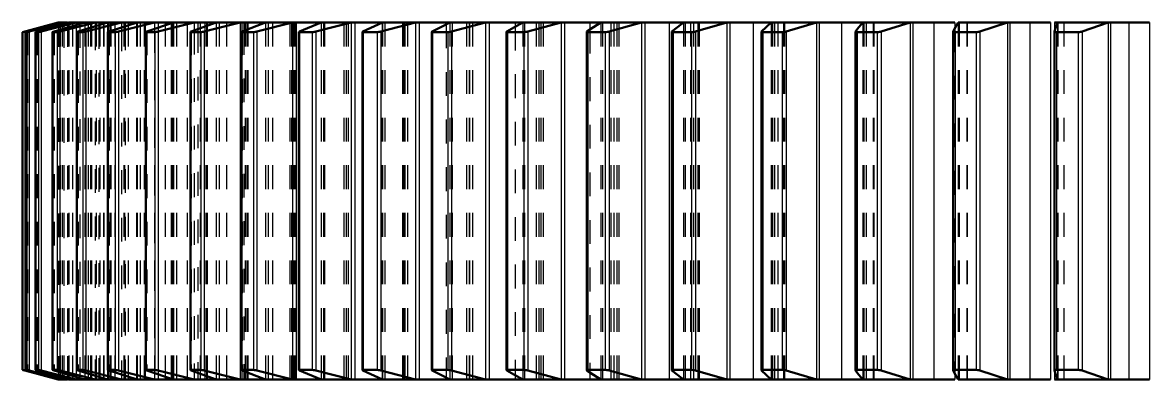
# Model space of a CAD drawing. Header units: millimetres. Extents: x -1 to 474, y -1 to 306.
# Drawn here: x 60.9 to 108.28, y 0 to 15 of the extents above; entities that cross this region are included whole.
import ezdxf

# ---------------------------------------------------------------- set-up
doc = ezdxf.new("R2010")
doc.units = ezdxf.units.MM
doc.linetypes.add('Dashed', pattern=[2, 1, -1])
for name, color, linetype, lineweight in [('AM_4', 3, 'Continuous', 25), ('hidden', 3, 'Dashed', 25), ('vis', 1, 'Continuous', 50)]:
    doc.layers.add(name, color=color, linetype=linetype, lineweight=lineweight)

# ---------------------------------------------------------------- blocks, each defined once
blk = doc.blocks.new('1_GEAHB1_5_100_15_A_40_b_0_in_GEAHB1_5_100_15_A_40_900')
at = {"layer": 'AM_4'}
for p, q in [((62.409, 15), (62.409, 14.98)), ((62.631, 15), (62.631, 14.938)), ((62.784, 15), (62.784, 14.981)), ((63.148, 15), (63.148, 14.893)), ((63.303, 15), (63.303, 14.938)), ((63.958, 15), (63.958, 14.844)), ((64.114, 15), (64.114, 14.891)), ((65.058, 15), (65.058, 14.791)), ((65.214, 15), (65.214, 14.841)), ((66.444, 15), (66.444, 14.731)), ((66.599, 15), (66.599, 14.784)), ((68.109, 15), (68.109, 14.664)), ((68.264, 15), (68.264, 14.721)), ((70.048, 15), (70.048, 0)), ((70.202, 15), (70.202, 14.648)), ((72.253, 15), (72.253, 0)), ((72.404, 15), (72.404, 0)), ((74.714, 15), (74.714, 0)), ((74.864, 15), (74.864, 0)), ((77.424, 15), (77.424, 0)), ((77.57, 15), (77.57, 0)), ((78.705, 15), (78.705, 14.919)), ((80.37, 15), (80.37, 0)), ((80.512, 15), (80.512, 0)), ((81.615, 15), (81.615, 14.827)), ((83.541, 15), (83.541, 0)), ((83.679, 15), (83.679, 0)), ((84.746, 15), (84.746, 14.701)), ((86.924, 15), (86.924, 0)), ((87.057, 15), (87.057, 0)), ((88.084, 15), (88.084, 0)), ((90.507, 15), (90.507, 0)), ((90.635, 15), (90.635, 0)), ((91.617, 15), (91.617, 0)), ((94.275, 15), (94.275, 0)), ((94.397, 15), (94.397, 0)), ((95.331, 15), (95.331, 0)), ((98.213, 15), (98.213, 0)), ((98.328, 15), (98.328, 0)), ((99.211, 15), (99.211, 0)), ((100.1, 15), (100.1, 14.761)), ((102.305, 15), (102.305, 0)), ((102.414, 15), (102.414, 0)), ((103.241, 15), (103.241, 0)), ((104.123, 15), (104.123, 0)), ((104.281, 15), (104.281, 0)), ((106.536, 15), (106.536, 0)), ((106.638, 15), (106.638, 0)), ((107.406, 15), (107.406, 0)), ((108.277, 15), (108.277, 0)), ((60.902, 14.598), (60.902, 0.402)), ((60.994, 14.623), (60.994, 0.377)), ((61.021, 14.598), (61.021, 0.402)), ((61.084, 14.598), (61.084, 0.402)), ((61.185, 14.623), (61.185, 0.377)), ((61.442, 14.598), (61.442, 0.402)), ((61.568, 14.598), (61.568, 0.402)), ((61.677, 14.623), (61.677, 0.377)), ((62.163, 14.598), (62.163, 0.402)), ((62.351, 14.598), (62.351, 0.402)), ((62.467, 14.623), (62.467, 0.377)), ((63.18, 14.598), (63.18, 0.402)), ((63.43, 14.598), (63.43, 0.402)), ((63.554, 14.623), (63.554, 0.377)), ((64.491, 14.598), (64.491, 0.402)), ((64.801, 14.598), (64.801, 0.402)), ((64.931, 14.623), (64.931, 0.377)), ((66.089, 14.598), (66.089, 0.402)), ((66.458, 14.598), (66.458, 0.402)), ((66.595, 14.623), (66.595, 0.377)), ((67.969, 14.598), (67.969, 0.402)), ((68.396, 14.598), (68.396, 0.402)), ((68.538, 14.623), (68.538, 0.377)), ((70.122, 14.598), (70.122, 0.402)), ((70.606, 14.598), (70.606, 0.402)), ((70.753, 14.623), (70.753, 0.377)), ((72.541, 14.598), (72.541, 0.402)), ((73.079, 14.598), (73.079, 0.402)), ((73.231, 14.623), (73.231, 0.377)), ((75.216, 14.598), (75.216, 0.402)), ((75.807, 14.598), (75.807, 0.402)), ((75.962, 14.623), (75.962, 0.377)), ((78.137, 14.598), (78.137, 0.402)), ((78.777, 14.598), (78.777, 0.402)), ((78.936, 14.623), (78.936, 0.377)), ((81.291, 14.598), (81.291, 0.402)), ((81.979, 14.598), (81.979, 0.402)), ((82.14, 14.623), (82.14, 0.377)), ((84.667, 14.598), (84.667, 0.402)), ((85.399, 14.598), (85.399, 0.402)), ((85.563, 14.623), (85.563, 0.377)), ((88.251, 14.598), (88.251, 0.402)), ((89.025, 14.598), (89.025, 0.402)), ((89.19, 14.623), (89.19, 0.377)), ((92.029, 14.598), (92.029, 0.402)), ((92.841, 14.598), (92.841, 0.402)), ((93.007, 14.623), (93.007, 0.377)), ((95.986, 14.598), (95.986, 0.402)), ((96.834, 14.598), (96.834, 0.402)), ((97, 14.623), (97, 0.377)), ((100.107, 14.598), (100.107, 0.402)), ((100.986, 14.598), (100.986, 0.402)), ((101.152, 14.623), (101.152, 0.377)), ((104.374, 14.598), (104.374, 0.402)), ((105.283, 14.598), (105.283, 0.402)), ((105.447, 14.623), (105.447, 0.377)), ((62.409, 0.02), (62.409, 0)), ((62.631, 0.062), (62.631, 0)), ((62.784, 0.019), (62.784, 0)), ((63.148, 0.107), (63.148, 0)), ((63.303, 0.062), (63.303, 0)), ((63.958, 0.156), (63.958, 0)), ((64.114, 0.109), (64.114, 0)), ((65.058, 0.209), (65.058, 0)), ((65.214, 0.159), (65.214, 0)), ((66.444, 0.269), (66.444, 0)), ((66.599, 0.216), (66.599, 0)), ((68.109, 0.336), (68.109, 0)), ((68.264, 0.279), (68.264, 0)), ((70.202, 0.352), (70.202, 0)), ((78.705, 0.081), (78.705, 0)), ((81.615, 0.173), (81.615, 0)), ((84.746, 0.299), (84.746, 0)), ((100.1, 0.239), (100.1, 0))]:
    blk.add_line(p, q, dxfattribs=at)
at = {"layer": 'hidden'}
for p, q in [((62.409, 14.98), (62.409, 0.02)), ((62.483, 15), (62.483, 0)), ((62.56, 15), (62.56, 0)), ((62.631, 15), (62.631, 0)), ((62.631, 14.938), (62.631, 0.062)), ((62.784, 14.981), (62.784, 0.019)), ((62.853, 15), (62.853, 0)), ((62.997, 15), (62.997, 0)), ((63.148, 14.893), (63.148, 0.107)), ((63.303, 14.938), (63.303, 0.062)), ((63.517, 15), (63.517, 0)), ((63.657, 15), (63.657, 0)), ((63.754, 15), (63.754, 0)), ((63.805, 15), (63.805, 0)), ((63.958, 14.844), (63.958, 0.156)), ((63.994, 15), (63.994, 0)), ((64.114, 14.891), (64.114, 0.109)), ((64.146, 15), (64.146, 0)), ((64.308, 15), (64.308, 0)), ((64.314, 15), (64.314, 0)), ((64.314, 0), (64.314, 15)), ((64.472, 15), (64.472, 0)), ((64.524, 15), (64.524, 0)), ((64.591, 15), (64.591, 0)), ((64.607, 15), (64.607, 0)), ((64.608, 15), (64.608, 0)), ((64.611, 0), (64.611, 15)), ((64.776, 15), (64.776, 0)), ((65.058, 14.791), (65.058, 0.209)), ((65.161, 15), (65.161, 0)), ((65.189, 15), (65.189, 0)), ((65.199, 0), (65.199, 15)), ((65.214, 14.841), (65.214, 0.159)), ((65.341, 15), (65.341, 0)), ((65.693, 15), (65.693, 0)), ((65.716, 15), (65.716, 0)), ((65.846, 15), (65.846, 0)), ((66.017, 15), (66.017, 0)), ((66.056, 15), (66.056, 0)), ((66.074, 0), (66.074, 15)), ((66.442, 15), (66.442, 0)), ((66.444, 14.731), (66.444, 0.269)), ((66.599, 14.784), (66.599, 0.216)), ((66.893, 15), (66.893, 0)), ((67.154, 15), (67.154, 0)), ((67.203, 15), (67.203, 0)), ((67.233, 0), (67.233, 15)), ((67.242, 15), (67.242, 0)), ((67.366, 15), (67.366, 0)), ((67.824, 15), (67.824, 0)), ((68.264, 14.721), (68.264, 0.279)), ((68.371, 15), (68.371, 0)), ((68.568, 15), (68.568, 0)), ((68.628, 15), (68.628, 0)), ((68.673, 0), (68.673, 15)), ((69.045, 15), (69.045, 0)), ((69.163, 15), (69.163, 0)), ((69.48, 15), (69.48, 0)), ((70.122, 15), (70.122, 0)), ((70.254, 15), (70.254, 0)), ((70.324, 15), (70.324, 0)), ((70.387, 0), (70.387, 15)), ((71.118, 15), (71.118, 0)), ((71.229, 15), (71.229, 0)), ((71.405, 15), (71.405, 0)), ((72.138, 15), (72.138, 0)), ((72.205, 15), (72.205, 0)), ((72.285, 15), (72.285, 0)), ((72.368, 0), (72.368, 15)), ((73.452, 15), (73.452, 0)), ((73.557, 15), (73.557, 0)), ((73.589, 15), (73.589, 0)), ((74.411, 15), (74.411, 0)), ((74.413, 15), (74.413, 0)), ((74.503, 15), (74.503, 0)), ((74.608, 0), (74.608, 15)), ((76.026, 15), (76.026, 0)), ((76.039, 15), (76.039, 0)), ((76.136, 15), (76.136, 0)), ((76.87, 15), (76.87, 0)), ((76.933, 15), (76.933, 0)), ((76.97, 15), (76.97, 0)), ((77.1, 0), (77.1, 15)), ((78.705, 14.919), (78.705, 0.081)), ((78.868, 15), (78.868, 0)), ((78.957, 15), (78.957, 0)), ((79.566, 15), (79.566, 0)), ((79.674, 15), (79.674, 0)), ((79.694, 15), (79.694, 0)), ((79.832, 0), (79.832, 15)), ((81.615, 14.827), (81.615, 0.173)), ((81.928, 15), (81.928, 0)), ((82.009, 15), (82.009, 0)), ((82.489, 15), (82.489, 0)), ((82.607, 15), (82.607, 0)), ((82.683, 15), (82.683, 0)), ((82.795, 0), (82.795, 15)), ((84.746, 14.701), (84.746, 0.299)), ((85.207, 15), (85.207, 0)), ((85.279, 15), (85.279, 0)), ((85.63, 15), (85.63, 0)), ((85.756, 15), (85.756, 0)), ((85.887, 15), (85.887, 0)), ((85.976, 0), (85.976, 15)), ((88.691, 15), (88.691, 0)), ((88.755, 15), (88.755, 0)), ((88.975, 15), (88.975, 0)), ((89.108, 15), (89.108, 0)), ((89.295, 15), (89.295, 0)), ((89.363, 0), (89.363, 15)), ((92.368, 15), (92.368, 0)), ((92.423, 15), (92.423, 0)), ((92.511, 15), (92.511, 0)), ((92.651, 15), (92.651, 0)), ((92.893, 15), (92.893, 0)), ((92.942, 0), (92.942, 15)), ((96.223, 15), (96.223, 0)), ((96.224, 15), (96.224, 0)), ((96.269, 15), (96.269, 0)), ((96.371, 15), (96.371, 0)), ((96.666, 15), (96.666, 0)), ((96.7, 0), (96.7, 15)), ((100.1, 14.761), (100.1, 0.239)), ((100.241, 15), (100.241, 0)), ((100.253, 15), (100.253, 0)), ((100.276, 15), (100.276, 0)), ((100.6, 15), (100.6, 0)), ((100.622, 0), (100.622, 15)), ((104.405, 15), (104.405, 0)), ((104.431, 15), (104.431, 0)), ((104.68, 15), (104.68, 0)), ((104.691, 0), (104.691, 15)), ((61.105, 14.623), (61.105, 0.377)), ((61.516, 14.623), (61.516, 0.377)), ((62.163, 14.598), (62.16, 14.599)), ((62.228, 14.623), (62.228, 0.377)), ((63.235, 14.623), (63.235, 0.377)), ((64.536, 14.623), (64.536, 0.377)), ((66.124, 14.623), (66.124, 0.377)), ((67.994, 14.623), (67.994, 0.377)), ((68.109, 14.664), (68.109, 0.336)), ((70.137, 14.623), (70.137, 0.377)), ((70.202, 14.648), (70.202, 0.352)), ((72.546, 14.623), (72.546, 0.377)), ((75.21, 14.623), (75.21, 0.377)), ((78.121, 14.623), (78.121, 0.377)), ((81.265, 14.623), (81.265, 0.377)), ((84.63, 14.623), (84.63, 0.377)), ((88.204, 14.623), (88.204, 0.377)), ((91.972, 14.623), (91.972, 0.377)), ((95.92, 14.623), (95.92, 0.377)), ((100.031, 14.623), (100.031, 0.377)), ((104.289, 14.623), (104.289, 0.377)), ((63.235, 0.377), (63.207, 0.387)), ((64.536, 0.377), (64.51, 0.387)), ((72.546, 0.377), (72.527, 0.387)), ((75.21, 0.377), (75.194, 0.387))]:
    blk.add_line(p, q, dxfattribs=at)
blk.add_lwpolyline([(62.16, 0.401), (62.16, 0.401), (62.163, 0.402)], dxfattribs=at)
at = {"layer": 'vis'}
for p, q in [((62.4, 15), (60.9, 14.598)), ((60.902, 14.598), (62.409, 15)), ((62.483, 15), (61.105, 14.623)), ((61.185, 14.623), (62.631, 15)), ((62.853, 15), (61.516, 14.623)), ((61.677, 14.623), (63.148, 15)), ((63.517, 15), (62.228, 14.623)), ((62.4, 15), (62.784, 15)), ((62.467, 14.623), (63.958, 15)), ((62.853, 15), (100.1, 15)), ((64.472, 15), (63.235, 14.623)), ((63.554, 14.623), (65.058, 15)), ((65.716, 15), (64.536, 14.623)), ((64.931, 14.623), (66.444, 15)), ((67.242, 15), (66.124, 14.623)), ((66.595, 14.623), (68.109, 15)), ((69.045, 15), (67.994, 14.623)), ((68.538, 14.623), (70.048, 15)), ((71.118, 15), (70.137, 14.623)), ((70.753, 14.623), (72.253, 15)), ((73.452, 15), (72.546, 14.623)), ((73.231, 14.623), (74.714, 15)), ((76.039, 15), (75.21, 14.623)), ((75.962, 14.623), (77.424, 15)), ((78.936, 14.623), (80.37, 15)), ((82.14, 14.623), (83.541, 15)), ((85.563, 14.623), (86.924, 15)), ((89.19, 14.623), (90.507, 15)), ((93.007, 14.623), (94.275, 15)), ((97, 14.623), (98.213, 15)), ((104.123, 15), (100.241, 15)), ((101.152, 14.623), (102.305, 15)), ((108.277, 15), (104.281, 15)), ((105.447, 14.623), (106.536, 15)), ((60.9, 14.598), (60.9, 0.402)), ((60.9, 14.598), (60.902, 14.598)), ((61.021, 14.598), (61.021, 0.402)), ((61.021, 14.598), (61.084, 14.598)), ((61.441, 14.598), (61.441, 0.401)), ((61.441, 14.598), (61.442, 14.598)), ((61.442, 14.598), (61.568, 14.598)), ((62.16, 14.599), (62.16, 0.401)), ((62.163, 14.598), (62.351, 14.598)), ((63.176, 14.6), (63.176, 0.4)), ((63.18, 14.598), (63.43, 14.598)), ((64.484, 14.601), (64.484, 0.4)), ((64.491, 14.598), (64.801, 14.598)), ((66.079, 14.601), (66.079, 0.399)), ((66.089, 14.598), (66.458, 14.598)), ((67.955, 14.602), (67.955, 0.398)), ((67.969, 14.598), (68.396, 14.598)), ((70.104, 14.603), (70.104, 0.397)), ((70.122, 14.598), (70.606, 14.598)), ((72.519, 14.604), (72.519, 0.395)), ((72.541, 14.598), (73.079, 14.598)), ((75.188, 14.606), (75.188, 0.394)), ((75.216, 14.598), (75.807, 14.598)), ((78.103, 14.608), (78.103, 0.393)), ((78.137, 14.598), (78.777, 14.598)), ((81.252, 14.609), (81.252, 0.391)), ((81.291, 14.598), (81.979, 14.598)), ((84.621, 14.611), (84.621, 0.389)), ((84.667, 14.598), (85.399, 14.598)), ((88.204, 14.623), (88.198, 14.612)), ((88.198, 14.613), (88.198, 0.387)), ((88.251, 14.598), (89.025, 14.598)), ((91.972, 14.623), (91.968, 14.614)), ((91.968, 14.615), (91.968, 0.385)), ((92.029, 14.598), (92.841, 14.598)), ((95.92, 14.623), (95.918, 14.616)), ((95.918, 14.617), (95.918, 0.383)), ((95.986, 14.598), (96.834, 14.598)), ((100.031, 14.623), (100.03, 14.619)), ((100.03, 14.619), (100.03, 0.381)), ((100.107, 14.598), (100.986, 14.598)), ((104.289, 14.623), (104.289, 14.621)), ((104.289, 14.621), (104.289, 0.379)), ((104.374, 14.598), (105.283, 14.598)), ((60.902, 0.402), (60.9, 0.402)), ((60.9, 0.402), (62.4, 0)), ((62.409, 0), (60.994, 0.377)), ((61.084, 0.402), (61.021, 0.402)), ((61.105, 0.377), (62.483, 0)), ((62.631, 0), (61.185, 0.377)), ((61.442, 0.402), (61.441, 0.402)), ((61.568, 0.402), (61.442, 0.402)), ((61.516, 0.377), (62.853, 0)), ((63.148, 0), (61.677, 0.377)), ((62.163, 0.402), (62.16, 0.401)), ((62.351, 0.402), (62.163, 0.402)), ((62.228, 0.377), (63.517, 0)), ((62.4, 0), (62.784, 0)), ((63.958, 0), (62.467, 0.377)), ((63.18, 0.402), (63.176, 0.401)), ((63.43, 0.402), (63.18, 0.402)), ((63.235, 0.377), (64.472, 0)), ((65.058, 0), (63.554, 0.377)), ((64.491, 0.402), (64.484, 0.4)), ((64.801, 0.402), (64.491, 0.402)), ((64.536, 0.377), (65.716, 0)), ((66.444, 0), (64.931, 0.377)), ((66.458, 0.402), (66.089, 0.402)), ((66.124, 0.377), (67.242, 0)), ((68.109, 0), (66.595, 0.377)), ((68.396, 0.402), (67.969, 0.402)), ((67.994, 0.377), (69.045, 0)), ((70.048, 0), (68.538, 0.377)), ((70.606, 0.402), (70.122, 0.402)), ((70.137, 0.377), (71.118, 0)), ((72.253, 0), (70.753, 0.377)), ((73.079, 0.402), (72.541, 0.402)), ((72.546, 0.377), (73.452, 0)), ((74.714, 0), (73.231, 0.377)), ((75.21, 0.377), (76.039, 0)), ((75.807, 0.402), (75.216, 0.402)), ((77.424, 0), (75.962, 0.377)), ((78.777, 0.402), (78.137, 0.402)), ((80.37, 0), (78.936, 0.377)), ((81.979, 0.402), (81.291, 0.402)), ((83.541, 0), (82.14, 0.377)), ((85.399, 0.402), (84.667, 0.402)), ((86.924, 0), (85.563, 0.377)), ((89.025, 0.402), (88.251, 0.402)), ((90.507, 0), (89.19, 0.377)), ((92.841, 0.402), (92.029, 0.402)), ((94.275, 0), (93.007, 0.377)), ((95.918, 0.384), (95.92, 0.377)), ((96.834, 0.402), (95.986, 0.402)), ((98.213, 0), (97, 0.377)), ((100.03, 0.381), (100.031, 0.377)), ((100.986, 0.402), (100.107, 0.402)), ((102.305, 0), (101.152, 0.377)), ((104.289, 0.379), (104.289, 0.377)), ((105.283, 0.402), (104.374, 0.402)), ((106.536, 0), (105.447, 0.377)), ((62.853, 0), (100.1, 0)), ((104.123, 0), (100.241, 0)), ((108.277, 0), (104.281, 0))]:
    blk.add_line(p, q, dxfattribs=at)
for points in [[(78.868, 15), (78.484, 14.81), (78.121, 14.623)], [(81.928, 15), (81.586, 14.81), (81.265, 14.623)], [(85.207, 15), (84.908, 14.81), (84.63, 14.623)], [(88.691, 15), (88.437, 14.81), (88.204, 14.623)], [(92.368, 15), (92.16, 14.81), (91.972, 14.623)], [(96.223, 15), (96.06, 14.81), (95.92, 14.623)], [(100.241, 15), (100.124, 14.81), (100.031, 14.623)], [(104.405, 15), (104.336, 14.81), (104.289, 14.623)], [(61.105, 14.623), (61.064, 14.611), (61.035, 14.603), (61.022, 14.599), (61.021, 14.598)], [(61.084, 14.598), (61.095, 14.6), (61.121, 14.606), (61.159, 14.616), (61.185, 14.623)], [(61.516, 14.623), (61.477, 14.611), (61.451, 14.603), (61.441, 14.599), (61.441, 14.598)], [(61.568, 14.598), (61.582, 14.6), (61.61, 14.606), (61.65, 14.616), (61.677, 14.623)], [(62.228, 14.623), (62.191, 14.611), (62.167, 14.603), (62.16, 14.599)], [(62.16, 14.599), (62.16, 14.599), (62.163, 14.598)], [(62.351, 14.598), (62.368, 14.6), (62.399, 14.606), (62.44, 14.616), (62.467, 14.623)], [(63.235, 14.623), (63.201, 14.611), (63.18, 14.603), (63.176, 14.599)], [(63.176, 14.599), (63.176, 14.599), (63.18, 14.598)], [(63.43, 14.598), (63.45, 14.6), (63.483, 14.606), (63.526, 14.616), (63.554, 14.623)], [(64.536, 14.623), (64.504, 14.611), (64.486, 14.603), (64.484, 14.6)], [(64.484, 14.6), (64.485, 14.599), (64.491, 14.598)], [(64.801, 14.598), (64.824, 14.6), (64.859, 14.606), (64.903, 14.616), (64.931, 14.623)], [(66.124, 14.623), (66.094, 14.611), (66.08, 14.603), (66.079, 14.601)], [(66.079, 14.601), (66.082, 14.599), (66.089, 14.598)], [(66.458, 14.598), (66.484, 14.6), (66.521, 14.606), (66.567, 14.616), (66.595, 14.623)], [(67.994, 14.623), (67.966, 14.611), (67.955, 14.603), (67.955, 14.602)], [(67.955, 14.602), (67.961, 14.599), (67.969, 14.598)], [(68.396, 14.598), (68.424, 14.6), (68.463, 14.606), (68.51, 14.616), (68.538, 14.623)], [(70.137, 14.623), (70.112, 14.611), (70.104, 14.603)], [(70.104, 14.603), (70.104, 14.603), (70.113, 14.599), (70.122, 14.598)], [(70.606, 14.598), (70.636, 14.6), (70.677, 14.606), (70.725, 14.616), (70.753, 14.623)], [(72.546, 14.623), (72.524, 14.611), (72.519, 14.604)], [(72.519, 14.604), (72.519, 14.603), (72.531, 14.599), (72.541, 14.598)], [(73.079, 14.598), (73.112, 14.6), (73.155, 14.606), (73.203, 14.616), (73.231, 14.623)], [(75.21, 14.623), (75.192, 14.611), (75.188, 14.606)], [(75.188, 14.606), (75.19, 14.603), (75.205, 14.599), (75.216, 14.598)], [(75.807, 14.598), (75.842, 14.6), (75.885, 14.606), (75.934, 14.616), (75.962, 14.623)], [(78.121, 14.623), (78.105, 14.611), (78.103, 14.607)], [(78.103, 14.607), (78.106, 14.603), (78.124, 14.599), (78.137, 14.598)], [(78.777, 14.598), (78.814, 14.6), (78.859, 14.606), (78.908, 14.616), (78.936, 14.623)], [(81.265, 14.623), (81.252, 14.611), (81.252, 14.609)], [(81.252, 14.609), (81.257, 14.603), (81.277, 14.599), (81.291, 14.598)], [(81.979, 14.598), (82.018, 14.6), (82.064, 14.606), (82.113, 14.616), (82.14, 14.623)], [(84.63, 14.623), (84.621, 14.611), (84.621, 14.611)], [(84.621, 14.611), (84.628, 14.603), (84.652, 14.599), (84.667, 14.598)], [(85.399, 14.598), (85.44, 14.6), (85.487, 14.606), (85.536, 14.616), (85.563, 14.623)], [(88.198, 14.612), (88.198, 14.611), (88.209, 14.603), (88.235, 14.599), (88.251, 14.598)], [(89.025, 14.598), (89.067, 14.6), (89.115, 14.606), (89.163, 14.616), (89.19, 14.623)], [(91.968, 14.614), (91.969, 14.611), (91.983, 14.603), (92.012, 14.599), (92.029, 14.598)], [(92.841, 14.598), (92.885, 14.6), (92.934, 14.606), (92.981, 14.616), (93.007, 14.623)], [(95.918, 14.616), (95.92, 14.611), (95.937, 14.603), (95.968, 14.599), (95.986, 14.598)], [(96.834, 14.598), (96.879, 14.6), (96.928, 14.606), (96.975, 14.616), (97, 14.623)], [(100.03, 14.619), (100.034, 14.611), (100.054, 14.603), (100.088, 14.599), (100.107, 14.598)], [(100.986, 14.598), (101.033, 14.6), (101.081, 14.606), (101.128, 14.616), (101.152, 14.623)], [(104.289, 14.621), (104.296, 14.611), (104.319, 14.603), (104.355, 14.599), (104.374, 14.598)], [(105.283, 14.598), (105.33, 14.6), (105.378, 14.606), (105.424, 14.616), (105.447, 14.623)], [(60.994, 0.377), (60.951, 0.389), (60.92, 0.397), (60.903, 0.401), (60.902, 0.402)], [(61.021, 0.402), (61.026, 0.4), (61.047, 0.394), (61.08, 0.384), (61.105, 0.377)], [(61.185, 0.377), (61.141, 0.389), (61.106, 0.397), (61.087, 0.401), (61.084, 0.402)], [(61.441, 0.402), (61.444, 0.4), (61.462, 0.394), (61.493, 0.384), (61.516, 0.377)], [(61.677, 0.377), (61.631, 0.389), (61.594, 0.397), (61.572, 0.401), (61.568, 0.402)], [(62.16, 0.401), (62.162, 0.4), (62.176, 0.394), (62.205, 0.384), (62.228, 0.377)], [(62.467, 0.377), (62.42, 0.389), (62.382, 0.397), (62.357, 0.401), (62.351, 0.402)], [(63.176, 0.401), (63.176, 0.4), (63.188, 0.394), (63.214, 0.384), (63.235, 0.377)], [(63.554, 0.377), (63.505, 0.389), (63.465, 0.397), (63.437, 0.401), (63.43, 0.402)], [(64.484, 0.4), (64.484, 0.4), (64.492, 0.394), (64.516, 0.384), (64.536, 0.377)], [(64.931, 0.377), (64.882, 0.389), (64.84, 0.397), (64.81, 0.401), (64.801, 0.402)], [(66.089, 0.402), (66.079, 0.4), (66.079, 0.399)], [(66.079, 0.399), (66.085, 0.394), (66.106, 0.384), (66.124, 0.377)], [(66.595, 0.377), (66.545, 0.389), (66.501, 0.397), (66.468, 0.401), (66.458, 0.402)], [(67.969, 0.402), (67.955, 0.4), (67.955, 0.398)], [(67.955, 0.398), (67.958, 0.394), (67.977, 0.384), (67.994, 0.377)], [(68.538, 0.377), (68.488, 0.389), (68.442, 0.397), (68.407, 0.401), (68.396, 0.402)], [(70.122, 0.402), (70.106, 0.4), (70.104, 0.397)], [(70.104, 0.397), (70.106, 0.394), (70.121, 0.384), (70.137, 0.377)], [(70.753, 0.377), (70.703, 0.389), (70.655, 0.397), (70.618, 0.401), (70.606, 0.402)], [(72.541, 0.402), (72.523, 0.4), (72.519, 0.396)], [(72.519, 0.396), (72.519, 0.394), (72.532, 0.384), (72.546, 0.377)], [(73.231, 0.377), (73.181, 0.389), (73.132, 0.397), (73.093, 0.401), (73.079, 0.402)], [(75.216, 0.402), (75.195, 0.4), (75.188, 0.394)], [(75.188, 0.394), (75.188, 0.394), (75.198, 0.384), (75.21, 0.377)], [(75.962, 0.377), (75.912, 0.389), (75.862, 0.397), (75.821, 0.401), (75.807, 0.402)], [(78.137, 0.402), (78.113, 0.4), (78.103, 0.394), (78.103, 0.393)], [(78.103, 0.393), (78.11, 0.384), (78.121, 0.377)], [(78.121, 0.377), (78.484, 0.19), (78.868, 0)], [(78.936, 0.377), (78.886, 0.389), (78.836, 0.397), (78.793, 0.401), (78.777, 0.402)], [(81.291, 0.402), (81.265, 0.4), (81.252, 0.394), (81.252, 0.391)], [(81.252, 0.391), (81.256, 0.384), (81.265, 0.377)], [(81.265, 0.377), (81.586, 0.19), (81.928, 0)], [(82.14, 0.377), (82.091, 0.389), (82.04, 0.397), (81.995, 0.401), (81.979, 0.402)], [(84.667, 0.402), (84.638, 0.4), (84.623, 0.394), (84.621, 0.389)], [(84.621, 0.389), (84.623, 0.384), (84.63, 0.377)], [(84.63, 0.377), (84.908, 0.19), (85.207, 0)], [(85.563, 0.377), (85.514, 0.389), (85.463, 0.397), (85.417, 0.401), (85.399, 0.402)], [(88.251, 0.402), (88.22, 0.4), (88.201, 0.394), (88.198, 0.388)], [(88.198, 0.388), (88.199, 0.384), (88.204, 0.377)], [(88.204, 0.377), (88.437, 0.19), (88.691, 0)], [(89.19, 0.377), (89.142, 0.389), (89.09, 0.397), (89.043, 0.401), (89.025, 0.402)], [(92.029, 0.402), (91.995, 0.4), (91.974, 0.394), (91.968, 0.386)], [(91.968, 0.386), (91.968, 0.384), (91.972, 0.377)], [(91.972, 0.377), (92.159, 0.19), (92.368, 0)], [(93.007, 0.377), (92.96, 0.389), (92.909, 0.397), (92.861, 0.401), (92.841, 0.402)], [(95.986, 0.402), (95.95, 0.4), (95.926, 0.394), (95.918, 0.384), (95.918, 0.384)], [(95.92, 0.377), (96.06, 0.19), (96.223, 0)], [(97, 0.377), (96.954, 0.389), (96.903, 0.397), (96.854, 0.401), (96.834, 0.402)], [(100.107, 0.402), (100.069, 0.4), (100.042, 0.394), (100.03, 0.384), (100.03, 0.381)], [(100.031, 0.377), (100.124, 0.19), (100.241, 0)], [(101.152, 0.377), (101.107, 0.389), (101.057, 0.397), (101.007, 0.401), (100.986, 0.402)], [(104.374, 0.402), (104.334, 0.4), (104.306, 0.394), (104.291, 0.384), (104.289, 0.379)], [(104.289, 0.377), (104.336, 0.19), (104.405, 0)], [(105.447, 0.377), (105.404, 0.389), (105.354, 0.397), (105.304, 0.401), (105.283, 0.402)]]:
    blk.add_lwpolyline(points, dxfattribs=at)

msp = doc.modelspace()

# ---------------------------------------------------------------- block references
msp.add_blockref('1_GEAHB1_5_100_15_A_40_b_0_in_GEAHB1_5_100_15_A_40_900', (0, 0))

doc.saveas('drawing.dxf')
